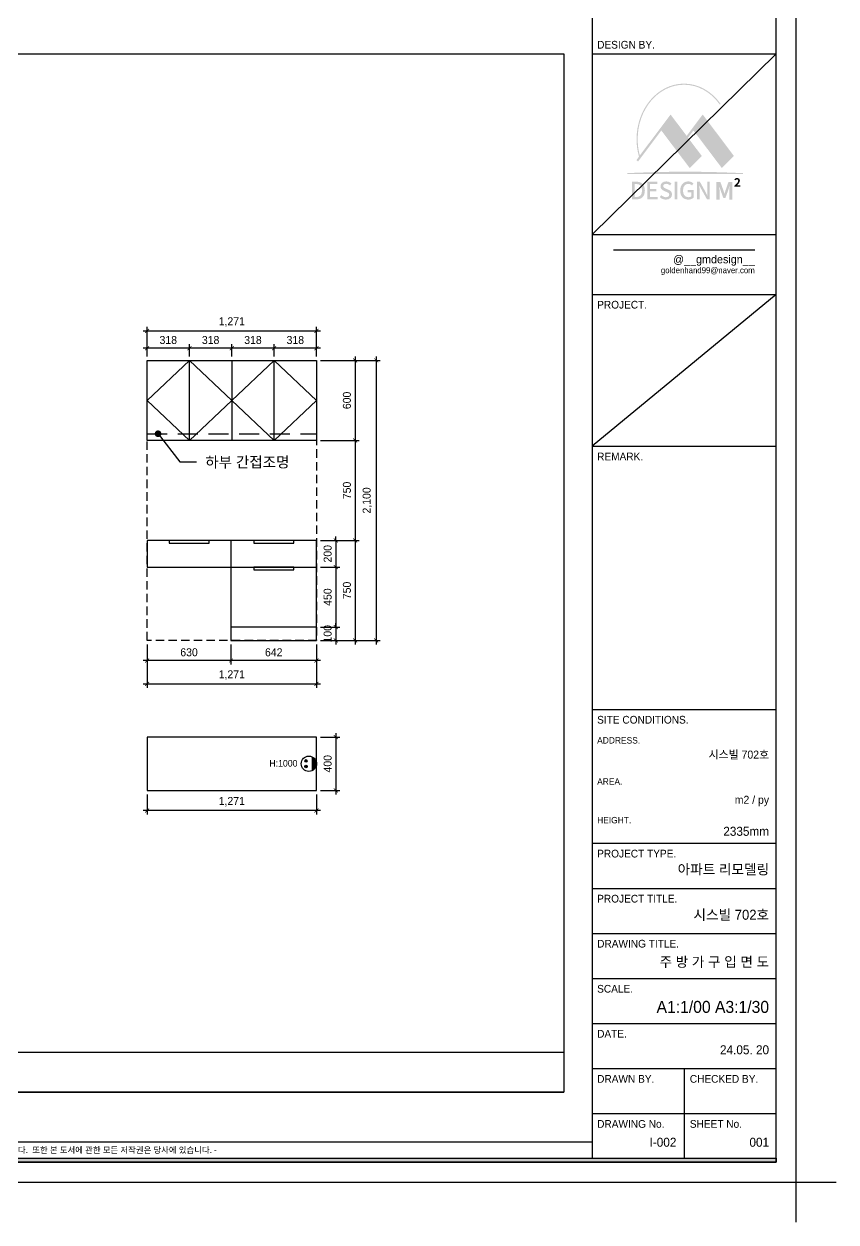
# Model space of a CAD drawing. Header units: millimetres. Extents: x 261942 to 379971, y 117646 to 213875.
# Drawn here: x 348076 to 354171, y 154486 to 163471 of the extents above; entities that cross this region are included whole.
import ezdxf
from ezdxf.enums import TextEntityAlignment as Align

# ---------------------------------------------------------------- set-up
doc = ezdxf.new("R2010")
doc.units = ezdxf.units.MM
doc.header["$LTSCALE"] = 100
doc.header["$PDMODE"] = 3
doc.linetypes.add('HID', pattern=[2.3, 1.5, -0.8])
doc.linetypes.add('HIDDEN', pattern=[9.525, 6.35, -3.175])
doc.layers.get('DEFPOINTS').update_dxf_attribs({"color": 248})
for name, color, linetype in [('0-ELC TEXT', 7, 'Continuous'), ('0-SHEET', 7, 'Continuous'), ('06-FUR', 6, 'Continuous'), ('06-LIGHT', 4, 'Continuous'), ('DWG', 7, 'Continuous'), ('F-SYM', 7, 'Continuous'), ('FORM(YOURNAME)-11', 1, 'Continuous'), ('FORM(YOURNAME)-11 @ 1', 1, 'Continuous'), ('RC-LIGHT', 7, 'Continuous'), ('설비', 7, 'Continuous')]:
    doc.layers.add(name, color=color, linetype=linetype)
doc.styles.add('HY 울릉도 L', font='')
doc.styles.add('YOURNAME', font='HY울릉도M.TTF')
doc.styles.add('코레일둥고', font='Korail_Round_Gothic_Medium.ttf')
doc.styles.get('HY 울릉도 L').set_extended_font_data('HY울릉도L')
doc.dimstyles.new('30', dxfattribs={"dimscale": 30, "dimtxt": 2, "dimasz": 1, "dimexe": 1, "dimexo": 1, "dimgap": 1, "dimtad": 1, "dimdec": 0, "dimrnd": 0.05, "dimdsep": 46, "dimlunit": 6, "dimtxsty": 'HY 울릉도 L', "dimblk": 'ARCHTICK', "dimcen": 2.5, "dimdle": 1, "dimclrd": 133, "dimclre": 133, "dimclrt": 30, "dimadec": 0, "dimazin": 0, "dimtfac": 1, "dimtdec": 0, "dimtix": 1, "dimtmove": 2, "dimatfit": 3, "dimldrblk": 'ARCHTICK', "dimfxl": 0, "dimlwd": -1, "dimlwe": -1, "dimarcsym": 0})

# ---------------------------------------------------------------- blocks, each defined once
blk = doc.blocks.new('FORM-PLAN')
at = {"layer": 'DWG'}
h = blk.add_hatch(color=8, dxfattribs=at)
h.dxf.hatch_style = 2
edge = h.paths.add_edge_path()
edge.add_spline(control_points=[(3579, 47796), (3579, 47796), (3636, 47751), (3636, 47751), (3640, 47748), (3645, 47747), (3650, 47748), (3655, 47748), (3659, 47751), (3662, 47755), (3662, 47755), (4814, 49289), (4814, 49289), (4814, 49289), (6222, 47428), (6222, 47428), (6226, 47424), (6231, 47421), (6236, 47421), (6237, 47421), (6237, 47421), (6238, 47421), (6243, 47421), (6247, 47423), (6251, 47426), (6251, 47426), (6827, 48004), (6827, 48004), (6833, 48011), (6834, 48021), (6828, 48029), (6828, 48029), (6151, 48928), (6151, 48928), (6151, 48928), (6422, 49289), (6422, 49289), (6422, 49289), (7830, 47428), (7830, 47428), (7834, 47424), (7839, 47421), (7844, 47421), (7845, 47421), (7845, 47421), (7845, 47421), (7850, 47421), (7855, 47423), (7859, 47426), (7859, 47426), (8434, 48004), (8434, 48004), (8441, 48011), (8442, 48021), (8436, 48029), (8436, 48029), (6900, 50067), (6900, 50067), (6896, 50072), (6891, 50075), (6885, 50075), (6885, 50075), (6885, 50075), (6885, 50075), (6879, 50075), (6873, 50072), (6870, 50067), (6870, 50067), (6082, 49019), (6082, 49019), (6082, 49019), (5292, 50067), (5292, 50067), (5288, 50072), (5283, 50075), (5277, 50075), (5277, 50075), (5277, 50075), (5277, 50075), (5271, 50075), (5265, 50072), (5262, 50067), (5262, 50067), (3739, 48040), (3739, 48040), (3668, 48304), (3631, 48579), (3631, 48859), (3631, 50358), (4671, 51577), (5948, 51577), (6639, 51577), (7288, 51219), (7730, 50595), (7733, 50591), (7739, 50590), (7744, 50593), (7744, 50593), (7775, 50614), (7775, 50614), (7777, 50615), (7778, 50617), (7779, 50620), (7779, 50622), (7779, 50624), (7777, 50626), (7324, 51265), (6658, 51632), (5948, 51632), (4639, 51632), (3575, 50388), (3575, 48859), (3575, 48559), (3616, 48264), (3696, 47982), (3696, 47982), (3576, 47822), (3576, 47822), (3570, 47814), (3571, 47802), (3579, 47796)], knot_values=[0, 0, 0, 0, 1, 1, 1, 2, 2, 2, 3, 3, 3, 4, 4, 4, 5, 5, 5, 6, 6, 6, 7, 7, 7, 8, 8, 8, 9, 9, 9, 10, 10, 10, 11, 11, 11, 12, 12, 12, 13, 13, 13, 14, 14, 14, 15, 15, 15, 16, 16, 16, 17, 17, 17, 18, 18, 18, 19, 19, 19, 20, 20, 20, 21, 21, 21, 22, 22, 22, 23, 23, 23, 24, 24, 24, 25, 25, 25, 26, 26, 26, 27, 27, 27, 28, 28, 28, 29, 29, 29, 30, 30, 30, 31, 31, 31, 32, 32, 32, 33, 33, 33, 34, 34, 34, 35, 35, 35, 36, 36, 36, 37, 37, 37, 38, 38, 38, 39, 39, 39, 40, 40, 40, 40], degree=3, periodic=0)
h = blk.add_hatch(color=8, dxfattribs=at)
h.dxf.hatch_style = 2
edge = h.paths.add_edge_path()
edge.add_spline(control_points=[(6006, 47229), (4542, 47229), (3109, 47156), (3109, 47156), (3109, 47156), (3109, 47118), (3109, 47118), (3109, 47118), (8903, 47118), (8903, 47118), (8903, 47118), (8903, 47156), (8903, 47156), (8903, 47156), (7470, 47229), (6006, 47229)], knot_values=[0, 0, 0, 0, 1, 1, 1, 2, 2, 2, 3, 3, 3, 4, 4, 4, 5, 5, 5, 5], degree=3, periodic=0)
h = blk.add_hatch(color=8, dxfattribs=at)
h.dxf.hatch_style = 2
edge = h.paths.add_edge_path()
edge.add_spline(control_points=[(3345, 46728), (3345, 46728), (3571, 46728), (3571, 46728), (3838, 46728), (3990, 46578), (3990, 46291), (3990, 46006), (3838, 45848), (3578, 45848), (3578, 45848), (3345, 45848), (3345, 45848), (3345, 45848), (3345, 46728), (3345, 46728)], knot_values=[0, 0, 0, 0, 1, 1, 1, 2, 2, 2, 3, 3, 3, 4, 4, 4, 5, 5, 5, 5], degree=3, periodic=0)
edge = h.paths.add_edge_path()
edge.add_spline(control_points=[(3561, 45962), (3748, 45962), (3849, 46073), (3849, 46291), (3849, 46511), (3748, 46615), (3561, 46615), (3561, 46615), (3482, 46615), (3482, 46615), (3482, 46615), (3482, 45962), (3482, 45962), (3482, 45962), (3561, 45962), (3561, 45962)], knot_values=[0, 0, 0, 0, 1, 1, 1, 2, 2, 2, 3, 3, 3, 4, 4, 4, 5, 5, 5, 5], degree=3, periodic=0)
h = blk.add_hatch(color=8, dxfattribs=at)
h.dxf.hatch_style = 2
h.paths.add_polyline_path([(4107, 46728), (4621, 46728), (4621, 46611), (4244, 46611), (4244, 46366), (4564, 46366), (4564, 46249), (4244, 46249), (4244, 45965), (4634, 45965), (4634, 45848), (4107, 45848)])
h = blk.add_hatch(color=8, dxfattribs=at)
h.dxf.hatch_style = 2
edge = h.paths.add_edge_path()
edge.add_spline(control_points=[(4733, 45962), (4733, 45962), (4814, 46057), (4814, 46057), (4876, 45994), (4961, 45953), (5045, 45953), (5151, 45953), (5210, 46003), (5210, 46077), (5210, 46157), (5151, 46182), (5070, 46218), (5070, 46218), (4950, 46271), (4950, 46271), (4866, 46307), (4772, 46374), (4772, 46501), (4772, 46640), (4893, 46744), (5058, 46744), (5160, 46744), (5256, 46701), (5322, 46633), (5322, 46633), (5250, 46544), (5250, 46544), (5196, 46593), (5135, 46623), (5058, 46623), (4970, 46623), (4912, 46580), (4912, 46511), (4912, 46434), (4982, 46406), (5053, 46377), (5053, 46377), (5172, 46326), (5172, 46326), (5275, 46282), (5349, 46217), (5349, 46088), (5349, 45947), (5233, 45833), (5043, 45833), (4924, 45833), (4813, 45880), (4733, 45962)], knot_values=[0, 0, 0, 0, 1, 1, 1, 2, 2, 2, 3, 3, 3, 4, 4, 4, 5, 5, 5, 6, 6, 6, 7, 7, 7, 8, 8, 8, 9, 9, 9, 10, 10, 10, 11, 11, 11, 12, 12, 12, 13, 13, 13, 14, 14, 14, 15, 15, 15, 16, 16, 16, 16], degree=3, periodic=0)
h = blk.add_hatch(color=8, dxfattribs=at)
h.dxf.hatch_style = 2
h.paths.add_polyline_path([(5485, 46728), (5622, 46728), (5622, 45848), (5485, 45848)])
h = blk.add_hatch(color=8, dxfattribs=at)
h.dxf.hatch_style = 2
edge = h.paths.add_edge_path()
edge.add_spline(control_points=[(5757, 46285), (5757, 46572), (5932, 46744), (6163, 46744), (6286, 46744), (6368, 46689), (6422, 46633), (6422, 46633), (6348, 46544), (6348, 46544), (6304, 46588), (6251, 46623), (6167, 46623), (6005, 46623), (5898, 46497), (5898, 46290), (5898, 46081), (5994, 45953), (6173, 45953), (6226, 45953), (6280, 45969), (6310, 45996), (6310, 45996), (6310, 46203), (6310, 46203), (6310, 46203), (6138, 46203), (6138, 46203), (6138, 46203), (6138, 46316), (6138, 46316), (6138, 46316), (6435, 46316), (6435, 46316), (6435, 46316), (6435, 45935), (6435, 45935), (6377, 45877), (6278, 45833), (6159, 45833), (5927, 45833), (5757, 45997), (5757, 46285)], knot_values=[0, 0, 0, 0, 1, 1, 1, 2, 2, 2, 3, 3, 3, 4, 4, 4, 5, 5, 5, 6, 6, 6, 7, 7, 7, 8, 8, 8, 9, 9, 9, 10, 10, 10, 11, 11, 11, 12, 12, 12, 13, 13, 13, 14, 14, 14, 14], degree=3, periodic=0)
h = blk.add_hatch(color=8, dxfattribs=at)
h.dxf.hatch_style = 2
edge = h.paths.add_edge_path()
edge.add_spline(control_points=[(6600, 46728), (6600, 46728), (6741, 46728), (6741, 46728), (6741, 46728), (7029, 46211), (7029, 46211), (7029, 46211), (7120, 46025), (7120, 46025), (7120, 46025), (7126, 46025), (7126, 46025), (7119, 46116), (7108, 46222), (7108, 46317), (7108, 46317), (7108, 46728), (7108, 46728), (7108, 46728), (7238, 46728), (7238, 46728), (7238, 46728), (7238, 45848), (7238, 45848), (7238, 45848), (7098, 45848), (7098, 45848), (7098, 45848), (6809, 46366), (6809, 46366), (6809, 46366), (6718, 46550), (6718, 46550), (6718, 46550), (6712, 46550), (6712, 46550), (6719, 46460), (6730, 46358), (6730, 46262), (6730, 46262), (6730, 45848), (6730, 45848), (6730, 45848), (6600, 45848), (6600, 45848), (6600, 45848), (6600, 46728), (6600, 46728)], knot_values=[0, 0, 0, 0, 1, 1, 1, 2, 2, 2, 3, 3, 3, 4, 4, 4, 5, 5, 5, 6, 6, 6, 7, 7, 7, 8, 8, 8, 9, 9, 9, 10, 10, 10, 11, 11, 11, 12, 12, 12, 13, 13, 13, 14, 14, 14, 15, 15, 15, 16, 16, 16, 16], degree=3, periodic=0)
h = blk.add_hatch(color=8, dxfattribs=at)
h.dxf.hatch_style = 2
edge = h.paths.add_edge_path()
edge.add_spline(control_points=[(8472, 46524), (8587, 46635), (8662, 46710), (8662, 46774), (8662, 46818), (8638, 46845), (8596, 46845), (8564, 46845), (8538, 46823), (8515, 46798), (8515, 46798), (8468, 46846), (8468, 46846), (8508, 46890), (8547, 46914), (8607, 46914), (8691, 46914), (8746, 46861), (8746, 46779), (8746, 46704), (8677, 46626), (8598, 46543), (8620, 46545), (8650, 46548), (8670, 46548), (8670, 46548), (8767, 46548), (8767, 46548), (8767, 46548), (8767, 46473), (8767, 46473), (8767, 46473), (8472, 46473), (8472, 46473), (8472, 46473), (8472, 46524), (8472, 46524)], knot_values=[0, 0, 0, 0, 1, 1, 1, 2, 2, 2, 3, 3, 3, 4, 4, 4, 5, 5, 5, 6, 6, 6, 7, 7, 7, 8, 8, 8, 9, 9, 9, 10, 10, 10, 11, 11, 11, 12, 12, 12, 12], degree=3, periodic=0)
h = blk.add_hatch(color=8, dxfattribs=at)
h.dxf.hatch_style = 2
edge = h.paths.add_edge_path()
edge.add_spline(control_points=[(7574, 46717), (7574, 46717), (7768, 46717), (7768, 46717), (7768, 46717), (7917, 46303), (7917, 46303), (7936, 46248), (7952, 46190), (7970, 46134), (7970, 46134), (7976, 46134), (7976, 46134), (7995, 46190), (8010, 46248), (8029, 46303), (8029, 46303), (8174, 46717), (8174, 46717), (8174, 46717), (8368, 46717), (8368, 46717), (8368, 46717), (8368, 45833), (8368, 45833), (8368, 45833), (8209, 45833), (8209, 45833), (8209, 45833), (8209, 46202), (8209, 46202), (8209, 46285), (8222, 46408), (8231, 46492), (8231, 46492), (8225, 46492), (8225, 46492), (8225, 46492), (8154, 46284), (8154, 46284), (8154, 46284), (8019, 45913), (8019, 45913), (8019, 45913), (7919, 45913), (7919, 45913), (7919, 45913), (7783, 46284), (7783, 46284), (7783, 46284), (7713, 46492), (7713, 46492), (7713, 46492), (7709, 46492), (7709, 46492), (7717, 46408), (7731, 46285), (7731, 46202), (7731, 46202), (7731, 45833), (7731, 45833), (7731, 45833), (7574, 45833), (7574, 45833), (7574, 45833), (7574, 46717), (7574, 46717)], knot_values=[0, 0, 0, 0, 1, 1, 1, 2, 2, 2, 3, 3, 3, 4, 4, 4, 5, 5, 5, 6, 6, 6, 7, 7, 7, 8, 8, 8, 9, 9, 9, 10, 10, 10, 11, 11, 11, 12, 12, 12, 13, 13, 13, 14, 14, 14, 15, 15, 15, 16, 16, 16, 17, 17, 17, 18, 18, 18, 19, 19, 19, 20, 20, 20, 21, 21, 21, 22, 22, 22, 22], degree=3, periodic=0)
at = {"layer": 'FORM(YOURNAME)-11'}
h = blk.add_hatch(color=256, dxfattribs=at)
h.dxf.hatch_style = 1
h.paths.add_polyline_path([(-71444, 55115), (10556, 55115), (10556, 54915), (-71444, 54915)])
h.paths.add_polyline_path([(-71444, -2085), (10556, -2085), (10556, -2285), (-71444, -2285)])
at = {"layer": 'DEFPOINTS', "color": 158}
for p, q in [((1346, 54915), (1346, -2085)), ((10556, 53115), (1346, 44093)), ((1346, 53115), (10556, 53115)), ((1346, 44093), (10556, 44093)), ((10556, 41093), (1346, 33504)), ((1346, -1285), (-71444, -1285))]:
    blk.add_line(p, q, dxfattribs=at)
for points in [[(-71444, -2285), (10556, -2285), (10556, 55115), (-71444, 55115)], [(-69444, 53115), (-64, 53115), (-64, 1215), (-69444, 1215)]]:
    blk.add_lwpolyline(points, close=True, dxfattribs=at)
at = {"layer": 'DEFPOINTS', "color": 1}
blk.add_lwpolyline([(11556, -5285), (11556, -3285), (13556, -3285)], dxfattribs=at)
at = {"layer": 'FORM(YOURNAME)-11', "color": 251}
blk.add_line((2415, 43323), (9487, 43323), dxfattribs=at)
at = {"layer": 'FORM(YOURNAME)-11', "color": 14}
for p, q in [((1346, 41093), (10556, 41093)), ((1346, 33504), (10556, 33504)), ((1346, 20344), (10556, 20344)), ((1346, 13651), (10556, 13651)), ((1346, 11398), (10556, 11398)), ((1346, 9146), (10556, 9146)), ((1346, 6893), (10556, 6893)), ((1346, 4641), (10556, 4641)), ((1346, 2388), (10556, 2388)), ((5951, 2388), (5951, -2085)), ((1346, 136), (10556, 136))]:
    blk.add_line(p, q, dxfattribs=at)
at = {"layer": 'FORM(YOURNAME)-11', "color": 250}
blk.add_lwpolyline([(-72444, -3285), (11556, -3285), (11556, 56115), (-72444, 56115)], close=True, dxfattribs=at)
at = {"layer": 'FORM(YOURNAME)-11'}
blk.add_lwpolyline([(-71444, -2085), (10556, -2085), (10556, -2285), (-71444, -2285)], close=True, dxfattribs=at)
at = {"layer": 'FORM(YOURNAME)-11', "color": 14, "style": 'YOURNAME'}
for s, height, p in [('DESIGN BY.', 386.1, (1603, 53577)), ('PROJECT.', 386.1, (1603, 40579)), ('REMARK.', 386.1, (1603, 32989)), ('SITE CONDITIONS.', 386.14, (1603, 19829)), ('PROJECT TYPE.', 386.14, (1603, 13136)), ('PROJECT TITLE.', 386.14, (1603, 10883)), ('DRAWING TITLE.', 386.14, (1603, 8631)), ('SCALE.', 386.1, (1603, 6378)), ('DATE.', 386.1, (1603, 4126)), ('DRAWN BY.', 386.1, (1603, 1873)), ('CHECKED BY.', 386.14, (6240, 1873)), ('DRAWING No.', 386.14, (1603, -379)), ('SHEET No.', 386.1, (6240, -379))]:
    blk.add_text(s, height=height, dxfattribs=at).set_placement(p, align=Align.MIDDLE_LEFT)
for s, height, width, p in [('@__gmdesign__', 400, 1.03, (9487, 42649)), ('goldenhand99@naver.com', 300, 0.995, (9487, 42154))]:
    blk.add_text(s, height=height, dxfattribs=dict(at, width=width)).set_placement(p, align=Align.RIGHT)
at = {"layer": 'FORM(YOURNAME)-11', "color": 251, "style": 'YOURNAME'}
for s, p in [('ADDRESS.', (1603, 18799)), ('AREA.', (1603, 16740)), ('HEIGHT.', (1603, 14809))]:
    blk.add_text(s, height=321.8, dxfattribs=at).set_placement(p, align=Align.MIDDLE_LEFT)
at = {"layer": 'FORM(YOURNAME)-11', "color": 1, "style": 'YOURNAME'}
blk.add_text("- 본 도서는 어떠한 경우에도 무단으로 도용할 수 없으며 도용시 '지적재산권' 보호에 관한 법률에 의거, 법적 분쟁이 발생합니다.  또한 본 도서에 관한 모든 저작권은 당사에 있습니다. -", height=300, dxfattribs=at).set_placement((-32990, -1685), align=Align.MIDDLE_CENTER)
at = {"layer": 'FORM(YOURNAME)-11', "color": 3, "style": 'YOURNAME'}
for tag, height, p in [('1', 450, (9905, 18188)), ('2', 450, (9905, 17544)), ('3', 450, (9905, 16257)), ('4', 450, (9905, 14326)), ('5', 515, (9905, 12009)), ('6', 515, (9905, 9757)), ('7', 515, (9905, 7504)), ('8', 515, (9905, 5252)), ('9', 515, (9905, 2999)), ('10', 515, (5655, 811)), ('11', 515, (9905, 747)), ('12', 515, (5655, -1441)), ('13', 515, (9905, -1441))]:
    blk.add_attdef(tag, text='', height=height, dxfattribs=at).set_placement(p, align=Align.MIDDLE_RIGHT)
blk = doc.blocks.new('*U592')
at = {"layer": 'F-SYM'}
ref = blk.add_blockref('FORM-PLAN', (352137.4, 155279.1), dxfattribs=dict(at, xscale=0.15, yscale=0.15, zscale=0.15))
ref.add_attrib('4', '2335mm', dxfattribs={"layer": 'FORM(YOURNAME)-11 @ 1', "color": 3, "height": 67.5, "style": 'YOURNAME'}).set_placement((353668.1, 157416.8), align=Align.MIDDLE_RIGHT)
ref.add_attrib('3', ' m2 / py', dxfattribs={"layer": 'FORM(YOURNAME)-11 @ 1', "color": 3, "height": 60, "style": 'YOURNAME'}).set_placement((353668.1, 157653), align=Align.MIDDLE_RIGHT)
ref.add_attrib('1', '시스빌 702호', dxfattribs={"layer": 'FORM(YOURNAME)-11 @ 1', "color": 3, "height": 60, "style": 'YOURNAME'}).set_placement((353668.1, 157991.9), align=Align.MIDDLE_RIGHT)
ref.add_attrib('5', '아파트 리모델링', dxfattribs={"layer": 'FORM(YOURNAME)-11 @ 1', "color": 3, "height": 75, "style": 'YOURNAME'}).set_placement((353668.1, 157131.2), align=Align.MIDDLE_RIGHT)
ref.add_attrib('6', '시스빌 702호', dxfattribs={"layer": 'FORM(YOURNAME)-11 @ 1', "color": 3, "height": 75, "style": 'YOURNAME'}).set_placement((353668.1, 156790.8), align=Align.MIDDLE_RIGHT)
ref.add_attrib('7', '주 방 가 구 입 면 도', dxfattribs={"layer": 'FORM(YOURNAME)-11 @ 1', "color": 3, "height": 75, "style": 'YOURNAME'}).set_placement((353668.1, 156438.1), align=Align.MIDDLE_RIGHT)
ref.add_attrib('8', 'A1:1/00 A3:1/30', dxfattribs={"layer": 'FORM(YOURNAME)-11 @ 1', "color": 3, "height": 90, "style": 'YOURNAME'}).set_placement((353668.1, 156099.8), align=Align.MIDDLE_RIGHT)
ref.add_attrib('9', '24.05. 20', dxfattribs={"layer": 'FORM(YOURNAME)-11 @ 1', "color": 3, "height": 67.5, "style": 'YOURNAME'}).set_placement((353668.1, 155778.3), align=Align.MIDDLE_RIGHT)
ref.add_attrib('13', '001', dxfattribs={"layer": 'FORM(YOURNAME)-11 @ 1', "color": 3, "height": 67.5, "style": 'YOURNAME'}).set_placement((353668.1, 155084.8), align=Align.MIDDLE_RIGHT)
ref.add_attrib('12', 'I-002', dxfattribs={"layer": 'FORM(YOURNAME)-11 @ 1', "color": 3, "height": 67.5, "style": 'YOURNAME'}).set_placement((352972.6, 155084.8), align=Align.MIDDLE_RIGHT)
blk = doc.blocks.new('_ArchTick')
at = {"color": 0, "linetype": 'ByBlock', "const_width": 0.15}
blk.add_lwpolyline([(-0.5, -0.5), (0.5, 0.5)], dxfattribs=at)
blk = doc.blocks.new('*D540')
at = {"color": 133}
for p, q in [((350301.6, 160948.2), (350591.3, 160948.2)), ((350561.3, 160978.2), (350561.3, 160318.2)), ((350301.6, 160348.2), (350591.3, 160348.2))]:
    blk.add_line(p, q, dxfattribs=at)
at = {"layer": 'DEFPOINTS', "color": 0}
for p in [(350271.6, 160948.2), (350271.6, 160348.2), (350561.3, 160348.2)]:
    blk.add_point(p, dxfattribs=at)
at = {"color": 133, "xscale": 30, "yscale": 30, "zscale": 30}
for p, rotation in [((350561.3, 160948.2), 90), ((350561.3, 160348.2), 270)]:
    blk.add_blockref('_ArchTick', p, dxfattribs=dict(at, rotation=rotation))
at = {"color": 30, "insert": (350500, 160648.2), "char_height": 60, "attachment_point": 5, "rotation": 90, "style": 'HY 울릉도 L'}
blk.add_mtext('600', dxfattribs=at)
blk = doc.blocks.new('*D541')
at = {"color": 133}
for p, q in [((350301.6, 160348.2), (350591.3, 160348.2)), ((350561.3, 160378.2), (350561.3, 159568.2)), ((350301.6, 159598.2), (350591.3, 159598.2))]:
    blk.add_line(p, q, dxfattribs=at)
at = {"layer": 'DEFPOINTS', "color": 0}
for p in [(350271.6, 160348.2), (350271.6, 159598.2), (350561.3, 159598.2)]:
    blk.add_point(p, dxfattribs=at)
at = {"color": 133, "xscale": 30, "yscale": 30, "zscale": 30}
for p, rotation in [((350561.3, 160348.2), 90), ((350561.3, 159598.2), 270)]:
    blk.add_blockref('_ArchTick', p, dxfattribs=dict(at, rotation=rotation))
at = {"color": 30, "insert": (350500, 159973.2), "char_height": 60, "attachment_point": 5, "rotation": 90, "style": 'HY 울릉도 L'}
blk.add_mtext('750', dxfattribs=at)
blk = doc.blocks.new('*D542')
at = {"color": 133}
for p, q in [((350301.6, 159598.2), (350591.3, 159598.2)), ((350561.3, 159628.2), (350561.3, 158818.2)), ((350301.6, 158848.2), (350591.3, 158848.2))]:
    blk.add_line(p, q, dxfattribs=at)
at = {"layer": 'DEFPOINTS', "color": 0}
for p in [(350271.6, 159598.2), (350271.6, 158848.2), (350561.3, 158848.2)]:
    blk.add_point(p, dxfattribs=at)
at = {"color": 133, "xscale": 30, "yscale": 30, "zscale": 30}
for p, rotation in [((350561.3, 159598.2), 90), ((350561.3, 158848.2), 270)]:
    blk.add_blockref('_ArchTick', p, dxfattribs=dict(at, rotation=rotation))
at = {"color": 30, "insert": (350500, 159223.2), "char_height": 60, "attachment_point": 5, "rotation": 90, "style": 'HY 울릉도 L'}
blk.add_mtext('750', dxfattribs=at)
blk = doc.blocks.new('*D543')
at = {"color": 133}
for p, q in [((350301.6, 159598.2), (350446.8, 159598.2)), ((350416.8, 159598.2), (350416.8, 159628.2)), ((350416.8, 159598.2), (350416.8, 159398.2)), ((350301.6, 159398.2), (350446.8, 159398.2)), ((350416.8, 159398.2), (350416.8, 159368.2))]:
    blk.add_line(p, q, dxfattribs=at)
at = {"layer": 'DEFPOINTS', "color": 0}
for p in [(350271.6, 159598.2), (350271.6, 159398.2), (350416.8, 159398.2)]:
    blk.add_point(p, dxfattribs=at)
at = {"color": 133, "xscale": 30, "yscale": 30, "zscale": 30}
for p, rotation in [((350416.8, 159598.2), 270), ((350416.8, 159398.2), 90)]:
    blk.add_blockref('_ArchTick', p, dxfattribs=dict(at, rotation=rotation))
at = {"color": 30, "insert": (350355.6, 159498.2), "char_height": 60, "attachment_point": 5, "rotation": 90, "style": 'HY 울릉도 L'}
blk.add_mtext('200', dxfattribs=at)
blk = doc.blocks.new('*D544')
at = {"color": 133}
for p, q in [((350301.6, 159398.2), (350446.8, 159398.2)), ((350416.8, 159428.2), (350416.8, 158918.2)), ((350301.6, 158948.2), (350446.8, 158948.2))]:
    blk.add_line(p, q, dxfattribs=at)
at = {"layer": 'DEFPOINTS', "color": 0}
for p in [(350271.6, 159398.2), (350271.6, 158948.2), (350416.8, 158948.2)]:
    blk.add_point(p, dxfattribs=at)
at = {"color": 133, "xscale": 30, "yscale": 30, "zscale": 30}
for p, rotation in [((350416.8, 159398.2), 90), ((350416.8, 158948.2), 270)]:
    blk.add_blockref('_ArchTick', p, dxfattribs=dict(at, rotation=rotation))
at = {"color": 30, "insert": (350355.5, 159173.2), "char_height": 60, "attachment_point": 5, "rotation": 90, "style": 'HY 울릉도 L'}
blk.add_mtext('450', dxfattribs=at)
blk = doc.blocks.new('*D545')
at = {"color": 133}
for p, q in [((350301.6, 158948.2), (350446.8, 158948.2)), ((350416.8, 158948.2), (350416.8, 158978.2)), ((350416.8, 158948.2), (350416.8, 158848.2)), ((350301.6, 158848.2), (350446.8, 158848.2)), ((350416.8, 158848.2), (350416.8, 158818.2))]:
    blk.add_line(p, q, dxfattribs=at)
at = {"layer": 'DEFPOINTS', "color": 0}
for p in [(350271.6, 158948.2), (350271.6, 158848.2), (350416.8, 158848.2)]:
    blk.add_point(p, dxfattribs=at)
at = {"color": 133, "xscale": 30, "yscale": 30, "zscale": 30}
for p, rotation in [((350416.8, 158948.2), 270), ((350416.8, 158848.2), 90)]:
    blk.add_blockref('_ArchTick', p, dxfattribs=dict(at, rotation=rotation))
at = {"color": 30, "insert": (350355.6, 158898.2), "char_height": 60, "attachment_point": 5, "rotation": 90, "style": 'HY 울릉도 L'}
blk.add_mtext('100', dxfattribs=at)
blk = doc.blocks.new('*D546')
at = {"color": 133}
for p, q in [((350301.6, 160948.2), (350749.6, 160948.2)), ((350719.6, 160978.2), (350719.6, 158818.2)), ((350301.6, 158848.2), (350749.6, 158848.2))]:
    blk.add_line(p, q, dxfattribs=at)
at = {"layer": 'DEFPOINTS', "color": 0}
for p in [(350271.6, 160948.2), (350271.6, 158848.2), (350719.6, 158848.2)]:
    blk.add_point(p, dxfattribs=at)
at = {"color": 133, "xscale": 30, "yscale": 30, "zscale": 30}
for p, rotation in [((350719.6, 160948.2), 90), ((350719.6, 158848.2), 270)]:
    blk.add_blockref('_ArchTick', p, dxfattribs=dict(at, rotation=rotation))
at = {"color": 30, "insert": (350653.6, 159898.2), "char_height": 60, "attachment_point": 5, "rotation": 90, "style": 'HY 울릉도 L'}
blk.add_mtext('2,100', dxfattribs=at)
blk = doc.blocks.new('*D547')
at = {"color": 133}
for p, q in [((350301.6, 161039.6), (349923.8, 161039.6)), ((349953.8, 160978.2), (349953.8, 161069.6)), ((350271.6, 160978.2), (350271.6, 161069.6))]:
    blk.add_line(p, q, dxfattribs=at)
at = {"layer": 'DEFPOINTS', "color": 0}
for p in [(349953.8, 161039.6), (349953.8, 160948.2), (350271.6, 160948.2)]:
    blk.add_point(p, dxfattribs=at)
at = {"color": 133, "xscale": 30, "yscale": 30, "zscale": 30, "rotation": 180}
blk.add_blockref('_ArchTick', (349953.8, 161039.6), dxfattribs=at)
at = {"color": 133, "xscale": 30, "yscale": 30, "zscale": 30}
blk.add_blockref('_ArchTick', (350271.6, 161039.6), dxfattribs=at)
at = {"color": 30, "insert": (350112.7, 161100.9), "char_height": 60, "attachment_point": 5, "style": 'HY 울릉도 L'}
blk.add_mtext('318', dxfattribs=at)
blk = doc.blocks.new('*D548')
at = {"color": 133}
for p, q in [((349983.8, 161039.6), (349606.1, 161039.6)), ((349636.1, 160978.2), (349636.1, 161069.6)), ((349953.8, 160978.2), (349953.8, 161069.6))]:
    blk.add_line(p, q, dxfattribs=at)
at = {"layer": 'DEFPOINTS', "color": 0}
for p in [(349636.1, 161039.6), (349636.1, 160948.2), (349953.8, 160948.2)]:
    blk.add_point(p, dxfattribs=at)
at = {"color": 133, "xscale": 30, "yscale": 30, "zscale": 30, "rotation": 180}
blk.add_blockref('_ArchTick', (349636.1, 161039.6), dxfattribs=at)
at = {"color": 133, "xscale": 30, "yscale": 30, "zscale": 30}
blk.add_blockref('_ArchTick', (349953.8, 161039.6), dxfattribs=at)
at = {"color": 30, "insert": (349794.9, 161100.9), "char_height": 60, "attachment_point": 5, "style": 'HY 울릉도 L'}
blk.add_mtext('318', dxfattribs=at)
blk = doc.blocks.new('*D549')
at = {"color": 133}
for p, q in [((349666.1, 161039.6), (349288.3, 161039.6)), ((349318.3, 160978.2), (349318.3, 161069.6)), ((349636.1, 160978.2), (349636.1, 161069.6))]:
    blk.add_line(p, q, dxfattribs=at)
at = {"layer": 'DEFPOINTS', "color": 0}
for p in [(349318.3, 161039.6), (349318.3, 160948.2), (349636.1, 160948.2)]:
    blk.add_point(p, dxfattribs=at)
at = {"color": 133, "xscale": 30, "yscale": 30, "zscale": 30, "rotation": 180}
blk.add_blockref('_ArchTick', (349318.3, 161039.6), dxfattribs=at)
at = {"color": 133, "xscale": 30, "yscale": 30, "zscale": 30}
blk.add_blockref('_ArchTick', (349636.1, 161039.6), dxfattribs=at)
at = {"color": 30, "insert": (349477.2, 161100.9), "char_height": 60, "attachment_point": 5, "style": 'HY 울릉도 L'}
blk.add_mtext('318', dxfattribs=at)
blk = doc.blocks.new('*D550')
at = {"color": 133}
for p, q in [((349348.3, 161039.6), (348970.6, 161039.6)), ((349000.6, 160978.2), (349000.6, 161069.6)), ((349318.3, 160978.2), (349318.3, 161069.6))]:
    blk.add_line(p, q, dxfattribs=at)
at = {"layer": 'DEFPOINTS', "color": 0}
for p in [(349000.6, 161039.6), (349000.6, 160948.2), (349318.3, 160948.2)]:
    blk.add_point(p, dxfattribs=at)
at = {"color": 133, "xscale": 30, "yscale": 30, "zscale": 30, "rotation": 180}
blk.add_blockref('_ArchTick', (349000.6, 161039.6), dxfattribs=at)
at = {"color": 133, "xscale": 30, "yscale": 30, "zscale": 30}
blk.add_blockref('_ArchTick', (349318.3, 161039.6), dxfattribs=at)
at = {"color": 30, "insert": (349159.4, 161100.9), "char_height": 60, "attachment_point": 5, "style": 'HY 울릉도 L'}
blk.add_mtext('318', dxfattribs=at)
blk = doc.blocks.new('*D551')
at = {"color": 133}
for p, q in [((349000.6, 160978.2), (349000.6, 161200.1)), ((350271.6, 160978.2), (350271.6, 161200.1)), ((348970.6, 161170.1), (350301.6, 161170.1))]:
    blk.add_line(p, q, dxfattribs=at)
at = {"layer": 'DEFPOINTS', "color": 0}
for p in [(350271.6, 161170.1), (349000.6, 160948.2), (350271.6, 160948.2)]:
    blk.add_point(p, dxfattribs=at)
at = {"color": 133, "xscale": 30, "yscale": 30, "zscale": 30, "rotation": 180}
blk.add_blockref('_ArchTick', (349000.6, 161170.1), dxfattribs=at)
at = {"color": 133, "xscale": 30, "yscale": 30, "zscale": 30}
blk.add_blockref('_ArchTick', (350271.6, 161170.1), dxfattribs=at)
at = {"color": 30, "insert": (349636.1, 161236), "char_height": 60, "attachment_point": 5, "style": 'HY 울릉도 L'}
blk.add_mtext('1,271', dxfattribs=at)
blk = doc.blocks.new('*D552')
at = {"color": 133}
for p, q in [((349630.1, 158818.2), (349630.1, 158667.6)), ((350271.6, 158818.2), (350271.6, 158667.6)), ((350301.6, 158697.6), (349600.1, 158697.6))]:
    blk.add_line(p, q, dxfattribs=at)
at = {"layer": 'DEFPOINTS', "color": 0}
for p in [(349630.1, 158848.2), (350271.6, 158848.2), (349630.1, 158697.6)]:
    blk.add_point(p, dxfattribs=at)
at = {"color": 133, "xscale": 30, "yscale": 30, "zscale": 30, "rotation": 180}
blk.add_blockref('_ArchTick', (349630.1, 158697.6), dxfattribs=at)
at = {"color": 133, "xscale": 30, "yscale": 30, "zscale": 30}
blk.add_blockref('_ArchTick', (350271.6, 158697.6), dxfattribs=at)
at = {"color": 30, "insert": (349950.8, 158758.9), "char_height": 60, "attachment_point": 5, "style": 'HY 울릉도 L'}
blk.add_mtext('642', dxfattribs=at)
blk = doc.blocks.new('*D553')
at = {"color": 133}
for p, q in [((349000.6, 158818.2), (349000.6, 158667.6)), ((349630.1, 158818.2), (349630.1, 158667.6)), ((349660.1, 158697.6), (348970.6, 158697.6))]:
    blk.add_line(p, q, dxfattribs=at)
at = {"layer": 'DEFPOINTS', "color": 0}
for p in [(349000.6, 158848.2), (349630.1, 158848.2), (349000.6, 158697.6)]:
    blk.add_point(p, dxfattribs=at)
at = {"color": 133, "xscale": 30, "yscale": 30, "zscale": 30, "rotation": 180}
blk.add_blockref('_ArchTick', (349000.6, 158697.6), dxfattribs=at)
at = {"color": 133, "xscale": 30, "yscale": 30, "zscale": 30}
blk.add_blockref('_ArchTick', (349630.1, 158697.6), dxfattribs=at)
at = {"color": 30, "insert": (349315.3, 158759), "char_height": 60, "attachment_point": 5, "style": 'HY 울릉도 L'}
blk.add_mtext('630', dxfattribs=at)
blk = doc.blocks.new('*D554')
at = {"color": 133}
for p, q in [((349000.6, 158818.2), (349000.6, 158492.5)), ((350271.6, 158818.2), (350271.6, 158492.5)), ((348970.6, 158522.5), (350301.6, 158522.5))]:
    blk.add_line(p, q, dxfattribs=at)
at = {"layer": 'DEFPOINTS', "color": 0}
for p in [(349000.6, 158848.2), (350271.6, 158848.2), (350271.6, 158522.5)]:
    blk.add_point(p, dxfattribs=at)
at = {"color": 133, "xscale": 30, "yscale": 30, "zscale": 30, "rotation": 180}
blk.add_blockref('_ArchTick', (349000.6, 158522.5), dxfattribs=at)
at = {"color": 133, "xscale": 30, "yscale": 30, "zscale": 30}
blk.add_blockref('_ArchTick', (350271.6, 158522.5), dxfattribs=at)
at = {"color": 30, "insert": (349636.1, 158588.4), "char_height": 60, "attachment_point": 5, "style": 'HY 울릉도 L'}
blk.add_mtext('1,271', dxfattribs=at)
blk = doc.blocks.new('*D555')
at = {"color": 133}
for p, q in [((350416.8, 158153.3), (350416.8, 157693.3)), ((350301.6, 158123.3), (350446.8, 158123.3)), ((350301.6, 157723.3), (350446.8, 157723.3))]:
    blk.add_line(p, q, dxfattribs=at)
at = {"layer": 'DEFPOINTS', "color": 0}
for p in [(350271.6, 158123.3), (350271.6, 157723.3), (350416.8, 157723.3)]:
    blk.add_point(p, dxfattribs=at)
at = {"color": 133, "xscale": 30, "yscale": 30, "zscale": 30}
for p, rotation in [((350416.8, 158123.3), 90), ((350416.8, 157723.3), 270)]:
    blk.add_blockref('_ArchTick', p, dxfattribs=dict(at, rotation=rotation))
at = {"color": 30, "insert": (350355.6, 157923.3), "char_height": 60, "attachment_point": 5, "rotation": 90, "style": 'HY 울릉도 L'}
blk.add_mtext('400', dxfattribs=at)
blk = doc.blocks.new('*D556')
at = {"color": 133}
for p, q in [((349000.6, 157693.3), (349000.6, 157542.4)), ((350271.6, 157693.3), (350271.6, 157542.4)), ((350301.6, 157572.4), (348970.6, 157572.4))]:
    blk.add_line(p, q, dxfattribs=at)
at = {"layer": 'DEFPOINTS', "color": 0}
for p in [(349000.6, 157723.3), (350271.6, 157723.3), (349000.6, 157572.4)]:
    blk.add_point(p, dxfattribs=at)
at = {"color": 133, "xscale": 30, "yscale": 30, "zscale": 30, "rotation": 180}
blk.add_blockref('_ArchTick', (349000.6, 157572.4), dxfattribs=at)
at = {"color": 133, "xscale": 30, "yscale": 30, "zscale": 30}
blk.add_blockref('_ArchTick', (350271.6, 157572.4), dxfattribs=at)
at = {"color": 30, "insert": (349636.1, 157638.3), "char_height": 60, "attachment_point": 5, "style": 'HY 울릉도 L'}
blk.add_mtext('1,271', dxfattribs=at)
blk = doc.blocks.new('egoo')
at = {"layer": '설비'}
h = blk.add_hatch(color=140, dxfattribs=at)
edge = h.paths.add_edge_path()
edge.add_arc((1015645, 443434), 22.3, 0, 360)
h = blk.add_hatch(color=140, dxfattribs=at)
edge = h.paths.add_edge_path()
edge.add_arc((1015748, 443434), 22.3, 0, 360)
h = blk.add_hatch(color=140, dxfattribs=at)
edge = h.paths.add_edge_path()
edge.add_line((1015826, 443329), (1015567, 443329))
edge.add_ellipse((1015696, 443381), major_axis=(99, 99), ratio=1, start_angle=156.9578, end_angle=293.0422)
at = {"layer": '설비', "color": 140}
for centre, radius in [((1015696, 443381), 140), ((1015645, 443434), 22.3), ((1015748, 443434), 22.3)]:
    blk.add_circle(centre, radius, dxfattribs=at)

msp = doc.modelspace()

# ---------------------------------------------------------------- linework, layer by layer
at = {"layer": '0-ELC TEXT', "const_width": 25}
msp.add_lwpolyline([(349082.8, 160410.7, 1), (349082.8, 160385.7, 1)], format="xyb", close=True, dxfattribs=at)
at = {"layer": '0-ELC TEXT'}
msp.add_lwpolyline([(349082.8, 160398.2), (349245.8, 160188.7), (349371.6, 160188.7)], dxfattribs=at)
at = {"layer": '0-SHEET'}
for p, q in [((341720.7, 155761.4), (352127.7, 155761.4)), ((341720.7, 155461.4), (352127.7, 155461.4))]:
    msp.add_line(p, q, dxfattribs=at)
at = {"layer": '06-FUR'}
for p, q in [((349318.3, 160348.2), (349318.3, 160948.2)), ((349636.1, 160948.2), (349636.1, 160348.2)), ((349953.8, 160348.2), (349953.8, 160948.2)), ((349630.1, 159598.2), (349630.1, 158848.2)), ((349000.6, 159398.2), (350271.6, 159398.2)), ((350271.6, 158948.2), (349630.1, 158948.2))]:
    msp.add_line(p, q, dxfattribs=at)
for points in [[(349000.6, 160948.2), (350271.6, 160948.2), (350271.6, 160348.2), (349000.6, 160348.2)], [(350271.6, 158123.3), (349000.6, 158123.3), (349000.6, 157723.3), (350271.6, 157723.3)]]:
    msp.add_lwpolyline(points, close=True, dxfattribs=at)
at = {"layer": '06-FUR', "color": 8, "linetype": 'HIDDEN', "ltscale": 0.1}
msp.add_lwpolyline([(349000.6, 160948.2), (350271.6, 160948.2), (350271.6, 158848.2), (349000.6, 158848.2)], close=True, dxfattribs=at)
at = {"layer": '06-FUR'}
for points in [[(349318.3, 160348.2), (349636.1, 160648.2), (349318.3, 160948.2), (349000.6, 160648.2), (349318.3, 160348.2)], [(349953.8, 160348.2), (349636.1, 160648.2), (349953.8, 160948.2), (350271.6, 160648.2), (349953.8, 160348.2)], [(349630.1, 158848.2), (350271.6, 158848.2), (350271.6, 159598.2), (349000.6, 159598.2), (349000.6, 159398.2)]]:
    msp.add_lwpolyline(points, dxfattribs=at)
at = {"layer": '06-LIGHT', "color": 1, "linetype": 'HID'}
msp.add_lwpolyline([(349000.6, 160398.2), (350271.6, 160398.2)], dxfattribs=at)
at = {"layer": '06-LIGHT', "color": 1}
for points in [[(349165.3, 159578.2), (349465.3, 159578.2), (349465.3, 159598.2), (349165.3, 159598.2)], [(349800.8, 159578.2), (350100.8, 159578.2), (350100.8, 159598.2), (349800.8, 159598.2)], [(349800.8, 159378.2), (350100.8, 159378.2), (350100.8, 159398.2), (349800.8, 159398.2)]]:
    msp.add_lwpolyline(points, close=True, dxfattribs=at)

# ---------------------------------------------------------------- block references
at = {"color": 10}
msp.add_blockref('*U592', (0, 0), dxfattribs=at)
at = {"layer": '설비', "color": 253, "xscale": 0.4107142934647328, "yscale": 0.4107142934647328, "zscale": 0.4107142934647328, "rotation": 90.00000000000001}
msp.add_blockref('egoo', (532317.2, -259237.4), dxfattribs=at)

# ---------------------------------------------------------------- texts
at = {"layer": '0-ELC TEXT', "style": '코레일둥고'}
msp.add_text('하부 간접조명', height=80, dxfattribs=at).set_placement((349437.4, 160145.8))
at = {"layer": 'RC-LIGHT', "color": 140, "style": '코레일둥고'}
msp.add_text('H:1000', height=50, dxfattribs=at).set_placement((349918.2, 157952), align=Align.TOP_LEFT)

# ---------------------------------------------------------------- dimensions: what is measured, and where the dimension line sits
at = {"color": 140}
for base, p1, p2, picture, middle in [((350271.6, 161170.1), (349000.6, 160948.2), (350271.6, 160948.2), '*D551', (349636.1, 161236)), ((349000.6, 161039.6), (349318.3, 160948.2), (349000.6, 160948.2), '*D550', (349159.4, 161100.9)), ((349318.3, 161039.6), (349636.1, 160948.2), (349318.3, 160948.2), '*D549', (349477.2, 161100.9)), ((349636.1, 161039.6), (349953.8, 160948.2), (349636.1, 160948.2), '*D548', (349794.9, 161100.9)), ((349953.8, 161039.6), (350271.6, 160948.2), (349953.8, 160948.2), '*D547', (350112.7, 161100.9)), ((349000.5590971, 158697.6339759), (349630.0590971, 158848.2211676), (349000.5590971, 158848.2211676), '*D553', (349315.3090971, 158758.9772595)), ((350271.6, 158522.5), (349000.6, 158848.2), (350271.6, 158848.2), '*D554', (349636.1, 158588.4)), ((349630.0590971, 158697.6339759), (350271.5590971, 158848.2211676), (349630.0590971, 158848.2211676), '*D552', (349950.8090971, 158758.8958483)), ((349000.6, 157572.4), (350271.6, 157723.3), (349000.6, 157723.3), '*D556', (349636.1, 157638.3))]:
    dim = msp.add_linear_dim(base=base, p1=p1, p2=p2, dimstyle='30', override={"dimfxl": 1.25}, dxfattribs=at)
    dim.commit()
    dim.dimension.update_dxf_attribs({"geometry": picture, "text_midpoint": middle})
for base, p1, p2, picture, middle in [((350561.3, 160348.2), (350271.6, 160948.2), (350271.6, 160348.2), '*D540', (350500, 160648.2)), ((350719.6, 158848.2), (350271.6, 160948.2), (350271.6, 158848.2), '*D546', (350653.6, 159898.2)), ((350561.3, 159598.2), (350271.6, 160348.2), (350271.6, 159598.2), '*D541', (350500, 159973.2)), ((350561.3, 158848.2), (350271.6, 159598.2), (350271.6, 158848.2), '*D542', (350500, 159223.2)), ((350416.8, 159398.2), (350271.6, 159598.2), (350271.6, 159398.2), '*D543', (350355.6, 159498.2)), ((350416.8, 158948.2), (350271.6, 159398.2), (350271.6, 158948.2), '*D544', (350355.5, 159173.2)), ((350416.8, 158848.2), (350271.6, 158948.2), (350271.6, 158848.2), '*D545', (350355.6, 158898.2)), ((350416.8, 157723.3), (350271.6, 158123.3), (350271.6, 157723.3), '*D555', (350355.6, 157923.3))]:
    dim = msp.add_linear_dim(base=base, p1=p1, p2=p2, angle=90, dimstyle='30', override={"dimfxl": 1.25}, dxfattribs=at)
    dim.commit()
    dim.dimension.update_dxf_attribs({"geometry": picture, "text_midpoint": middle})

doc.saveas('drawing.dxf')
